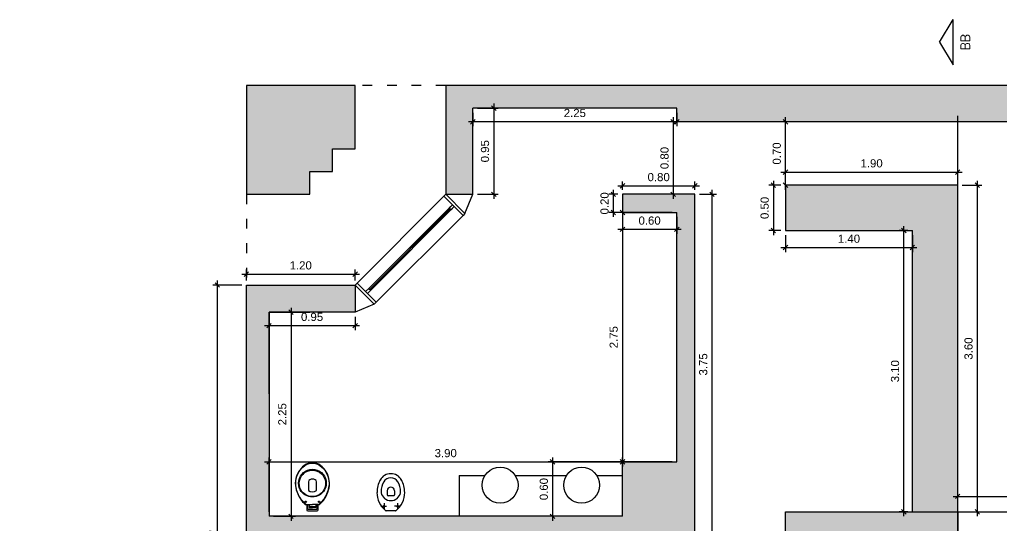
# Model space of a CAD drawing. Header units: millimetres. Extents: x 4 to 107, y -19 to 38.
# Drawn here: x 41.88 to 52.71, y 13.99 to 19.56 of the extents above; entities that cross this region are included whole.
import ezdxf

# ---------------------------------------------------------------- set-up
doc = ezdxf.new("R2010")
doc.units = ezdxf.units.MM
doc.linetypes.add('ACAD_ISO03W100', pattern=[30, 12, -18])
doc.linetypes.add('CENTER', pattern=[2, 1.25, -0.25, 0.25, -0.25])
for name, color, linetype in [('ALVENARIA', 4, 'Continuous'), ('CAIXILHOS', 1, 'Continuous'), ('CORTE', 4, 'Continuous'), ('COTAS', 7, 'Continuous'), ('ESCADA', 1, 'Continuous'), ('HACHURA', 253, 'Continuous'), ('MOBILIÁRIO', 8, 'Continuous'), ('PROJEÇÃO', 8, 'Continuous')]:
    doc.layers.add(name, color=color, linetype=linetype)
doc.styles.add('Simples padrao', font='simplex.shx', dxfattribs={"height": 0.025})
doc.styles.get("Standard").update_dxf_attribs({"font": 'arial.ttf'})
doc.dimstyles.new('1-50', dxfattribs={"dimscale": 0.5, "dimtxt": 0.18, "dimasz": 0.1, "dimexe": 0.1, "dimexo": 0.1, "dimgap": 0.1, "dimtad": 1, "dimzin": 0, "dimdsep": 46, "dimtxsty": 'Standard', "dimblk": 'OBLIQUE', "dimcen": 0.1, "dimdle": 0.1, "dimclrd": 1, "dimclre": 1, "dimclrt": 256, "dimadec": 0, "dimazin": 0, "dimtfac": 1, "dimtmove": 0, "dimatfit": 3, "dimldrblk": 'ORIGIN2', "dimfxl": 1, "dimtolj": 1, "dimtzin": 0, "dimarcsym": 1})

# ---------------------------------------------------------------- blocks, each defined once
blk = doc.blocks.new('_Oblique')
at = {"color": 0, "linetype": 'ByBlock', "lineweight": -2}
blk.add_line((-0.5, -0.5), (0.5, 0.5), dxfattribs=at)
blk = doc.blocks.new('*D76')
at = {"color": 1, "lineweight": -2, "ltscale": 0.025, "transparency": 16777216}
for p, q in [((49.081, 18.438), (49.042, 18.438)), ((49.092, 18.488), (49.092, 17.588)), ((49.081, 17.638), (49.042, 17.638))]:
    blk.add_line(p, q, dxfattribs=at)
at = {"color": 1, "lineweight": -2, "ltscale": 0.025, "transparency": 16777216, "xscale": 0.05, "yscale": 0.05, "zscale": 0.05}
for p, rotation in [((49.092, 18.438), 90), ((49.092, 17.638), 270)]:
    blk.add_blockref('_Oblique', p, dxfattribs=dict(at, rotation=rotation))
at = {"ltscale": 0.025, "transparency": 16777216, "insert": (48.996, 18.038), "char_height": 0.09, "attachment_point": 5, "rotation": 90}
blk.add_mtext('\\A1;0.80', dxfattribs=at)
blk = doc.blocks.new('_Origin2')
at = {"color": 0, "linetype": 'ByBlock', "lineweight": -2}
blk.add_line((-0.5, 0), (-1, 0), dxfattribs=at)
for radius in [0.5, 0.25]:
    blk.add_circle((0, 0), radius, dxfattribs=at)
blk = doc.blocks.new('*D77')
at = {"color": 1, "lineweight": -2, "ltscale": 0.025, "transparency": 16777216}
for p, q in [((46.881, 18.538), (46.881, 18.388)), ((49.131, 18.538), (49.131, 18.388)), ((49.181, 18.438), (46.831, 18.438))]:
    blk.add_line(p, q, dxfattribs=at)
at = {"color": 1, "lineweight": -2, "ltscale": 0.025, "transparency": 16777216, "xscale": 0.05, "yscale": 0.05, "zscale": 0.05, "rotation": 180}
blk.add_blockref('_Oblique', (46.881, 18.438), dxfattribs=at)
at = {"color": 1, "lineweight": -2, "ltscale": 0.025, "transparency": 16777216, "xscale": 0.05, "yscale": 0.05, "zscale": 0.05}
blk.add_blockref('_Oblique', (49.131, 18.438), dxfattribs=at)
at = {"ltscale": 0.025, "transparency": 16777216, "insert": (48.006, 18.534), "char_height": 0.09, "attachment_point": 5}
blk.add_mtext('\\A1;2.25', dxfattribs=at)
blk = doc.blocks.new('*D78')
at = {"color": 1, "lineweight": -2, "ltscale": 0.025, "transparency": 16777216}
for p, q in [((47.111, 18.638), (47.111, 17.588)), ((46.931, 18.588), (47.161, 18.588)), ((46.931, 17.638), (47.161, 17.638))]:
    blk.add_line(p, q, dxfattribs=at)
at = {"color": 1, "lineweight": -2, "ltscale": 0.025, "transparency": 16777216, "xscale": 0.05, "yscale": 0.05, "zscale": 0.05}
for p, rotation in [((47.111, 18.588), 90), ((47.111, 17.638), 270)]:
    blk.add_blockref('_Oblique', p, dxfattribs=dict(at, rotation=rotation))
at = {"ltscale": 0.025, "transparency": 16777216, "insert": (47.015, 18.113), "char_height": 0.09, "attachment_point": 5, "rotation": 90}
blk.add_mtext('\\A1;0.95', dxfattribs=at)
blk = doc.blocks.new('*D79')
at = {"color": 1, "lineweight": -2, "ltscale": 0.025, "transparency": 16777216}
for p, q in [((48.43, 17.688), (48.43, 17.388)), ((48.481, 17.638), (48.38, 17.638)), ((48.481, 17.438), (48.38, 17.438))]:
    blk.add_line(p, q, dxfattribs=at)
at = {"color": 1, "lineweight": -2, "ltscale": 0.025, "transparency": 16777216, "xscale": 0.05, "yscale": 0.05, "zscale": 0.05}
for p, rotation in [((48.43, 17.638), 90), ((48.43, 17.438), 270)]:
    blk.add_blockref('_Oblique', p, dxfattribs=dict(at, rotation=rotation))
at = {"ltscale": 0.025, "transparency": 16777216, "insert": (48.334, 17.538), "char_height": 0.09, "attachment_point": 5, "rotation": 90}
blk.add_mtext('\\A1;0.20', dxfattribs=at)
blk = doc.blocks.new('*D80')
at = {"color": 1, "lineweight": -2, "ltscale": 0.025, "transparency": 16777216}
for p, q in [((48.531, 17.688), (48.531, 17.781)), ((49.331, 17.688), (49.331, 17.781)), ((48.481, 17.731), (49.381, 17.731))]:
    blk.add_line(p, q, dxfattribs=at)
at = {"color": 1, "lineweight": -2, "ltscale": 0.025, "transparency": 16777216, "xscale": 0.05, "yscale": 0.05, "zscale": 0.05, "rotation": 180}
blk.add_blockref('_Oblique', (48.531, 17.731), dxfattribs=at)
at = {"color": 1, "lineweight": -2, "ltscale": 0.025, "transparency": 16777216, "xscale": 0.05, "yscale": 0.05, "zscale": 0.05}
blk.add_blockref('_Oblique', (49.331, 17.731), dxfattribs=at)
at = {"ltscale": 0.025, "transparency": 16777216, "insert": (48.931, 17.827), "char_height": 0.09, "attachment_point": 5}
blk.add_mtext('\\A1;0.80', dxfattribs=at)
blk = doc.blocks.new('*D81')
at = {"color": 1, "lineweight": -2, "ltscale": 0.025, "transparency": 16777216}
for p, q in [((48.531, 17.388), (48.531, 17.202)), ((49.131, 17.388), (49.131, 17.202)), ((48.481, 17.252), (49.181, 17.252))]:
    blk.add_line(p, q, dxfattribs=at)
at = {"color": 1, "lineweight": -2, "ltscale": 0.025, "transparency": 16777216, "xscale": 0.05, "yscale": 0.05, "zscale": 0.05, "rotation": 180}
blk.add_blockref('_Oblique', (48.531, 17.252), dxfattribs=at)
at = {"color": 1, "lineweight": -2, "ltscale": 0.025, "transparency": 16777216, "xscale": 0.05, "yscale": 0.05, "zscale": 0.05}
blk.add_blockref('_Oblique', (49.131, 17.252), dxfattribs=at)
at = {"ltscale": 0.025, "transparency": 16777216, "insert": (48.831, 17.348), "char_height": 0.09, "attachment_point": 5}
blk.add_mtext('\\A1;0.60', dxfattribs=at)
blk = doc.blocks.new('*D82')
at = {"color": 1, "lineweight": -2, "ltscale": 0.025, "transparency": 16777216}
for p, q in [((48.531, 17.488), (48.531, 14.638)), ((49.081, 17.438), (48.481, 17.438)), ((49.081, 14.688), (48.481, 14.688))]:
    blk.add_line(p, q, dxfattribs=at)
at = {"color": 1, "lineweight": -2, "ltscale": 0.025, "transparency": 16777216, "xscale": 0.05, "yscale": 0.05, "zscale": 0.05}
for p, rotation in [((48.531, 17.438), 90), ((48.531, 14.688), 270)]:
    blk.add_blockref('_Oblique', p, dxfattribs=dict(at, rotation=rotation))
at = {"ltscale": 0.025, "transparency": 16777216, "insert": (48.435, 16.063), "char_height": 0.09, "attachment_point": 5, "rotation": 90}
blk.add_mtext('\\A1;2.75', dxfattribs=at)
blk = doc.blocks.new('*D83')
at = {"color": 1, "lineweight": -2, "ltscale": 0.025, "transparency": 16777216}
for p, q in [((47.76, 14.738), (47.76, 14.038)), ((48.481, 14.688), (47.71, 14.688)), ((48.481, 14.088), (47.71, 14.088))]:
    blk.add_line(p, q, dxfattribs=at)
at = {"color": 1, "lineweight": -2, "ltscale": 0.025, "transparency": 16777216, "xscale": 0.05, "yscale": 0.05, "zscale": 0.05}
for p, rotation in [((47.76, 14.688), 90), ((47.76, 14.088), 270)]:
    blk.add_blockref('_Oblique', p, dxfattribs=dict(at, rotation=rotation))
at = {"ltscale": 0.025, "transparency": 16777216, "insert": (47.664, 14.388), "char_height": 0.09, "attachment_point": 5, "rotation": 90}
blk.add_mtext('\\A1;0.60', dxfattribs=at)
blk = doc.blocks.new('*D84')
at = {"color": 1, "lineweight": -2, "ltscale": 0.025, "transparency": 16777216}
for p, q in [((44.631, 14.138), (44.631, 14.738)), ((48.531, 14.138), (48.531, 14.738)), ((44.581, 14.688), (48.581, 14.688))]:
    blk.add_line(p, q, dxfattribs=at)
at = {"color": 1, "lineweight": -2, "ltscale": 0.025, "transparency": 16777216, "xscale": 0.05, "yscale": 0.05, "zscale": 0.05, "rotation": 180}
blk.add_blockref('_Oblique', (44.631, 14.688), dxfattribs=at)
at = {"color": 1, "lineweight": -2, "ltscale": 0.025, "transparency": 16777216, "xscale": 0.05, "yscale": 0.05, "zscale": 0.05}
blk.add_blockref('_Oblique', (48.531, 14.688), dxfattribs=at)
at = {"ltscale": 0.025, "transparency": 16777216, "insert": (46.581, 14.784), "char_height": 0.09, "attachment_point": 5}
blk.add_mtext('\\A1;3.90', dxfattribs=at)
blk = doc.blocks.new('*D85')
at = {"color": 1, "lineweight": -2, "ltscale": 0.025, "transparency": 16777216}
for p, q in [((44.874, 16.388), (44.874, 14.038)), ((44.681, 16.338), (44.924, 16.338)), ((44.681, 14.088), (44.924, 14.088))]:
    blk.add_line(p, q, dxfattribs=at)
at = {"color": 1, "lineweight": -2, "ltscale": 0.025, "transparency": 16777216, "xscale": 0.05, "yscale": 0.05, "zscale": 0.05}
for p, rotation in [((44.874, 16.338), 90), ((44.874, 14.088), 270)]:
    blk.add_blockref('_Oblique', p, dxfattribs=dict(at, rotation=rotation))
at = {"ltscale": 0.025, "transparency": 16777216, "insert": (44.778, 15.213), "char_height": 0.09, "attachment_point": 5, "rotation": 90}
blk.add_mtext('\\A1;2.25', dxfattribs=at)
blk = doc.blocks.new('*D86')
at = {"color": 1, "lineweight": -2, "ltscale": 0.025, "transparency": 16777216}
for p, q in [((44.631, 16.288), (44.631, 16.14)), ((45.581, 16.288), (45.581, 16.14)), ((44.581, 16.19), (45.631, 16.19))]:
    blk.add_line(p, q, dxfattribs=at)
at = {"color": 1, "lineweight": -2, "ltscale": 0.025, "transparency": 16777216, "xscale": 0.05, "yscale": 0.05, "zscale": 0.05, "rotation": 180}
blk.add_blockref('_Oblique', (44.631, 16.19), dxfattribs=at)
at = {"color": 1, "lineweight": -2, "ltscale": 0.025, "transparency": 16777216, "xscale": 0.05, "yscale": 0.05, "zscale": 0.05}
blk.add_blockref('_Oblique', (45.581, 16.19), dxfattribs=at)
at = {"ltscale": 0.025, "transparency": 16777216, "insert": (45.106, 16.286), "char_height": 0.09, "attachment_point": 5}
blk.add_mtext('\\A1;0.95', dxfattribs=at)
blk = doc.blocks.new('*D87')
at = {"color": 1, "lineweight": -2, "ltscale": 0.025, "transparency": 16777216}
for p, q in [((49.519, 17.688), (49.519, 13.838)), ((49.381, 17.638), (49.569, 17.638)), ((49.381, 13.888), (49.569, 13.888))]:
    blk.add_line(p, q, dxfattribs=at)
at = {"color": 1, "lineweight": -2, "ltscale": 0.025, "transparency": 16777216, "xscale": 0.05, "yscale": 0.05, "zscale": 0.05}
for p, rotation in [((49.519, 17.638), 90), ((49.519, 13.888), 270)]:
    blk.add_blockref('_Oblique', p, dxfattribs=dict(at, rotation=rotation))
at = {"ltscale": 0.025, "transparency": 16777216, "insert": (49.423, 15.763), "char_height": 0.09, "attachment_point": 5, "rotation": 90}
blk.add_mtext('\\A1;3.75', dxfattribs=at)
blk = doc.blocks.new('*D88')
at = {"color": 1, "lineweight": -2, "ltscale": 0.025, "transparency": 16777216}
blk.add_line((50.331, 17.688), (50.331, 18.488), dxfattribs=at)
at = {"color": 1, "lineweight": -2, "ltscale": 0.025, "transparency": 16777216, "xscale": 0.05, "yscale": 0.05, "zscale": 0.05}
for p, rotation in [((50.331, 18.438), 90), ((50.331, 17.738), 270)]:
    blk.add_blockref('_Oblique', p, dxfattribs=dict(at, rotation=rotation))
at = {"ltscale": 0.025, "transparency": 16777216, "insert": (50.235, 18.088), "char_height": 0.09, "attachment_point": 5, "rotation": 90}
blk.add_mtext('\\A1;0.70', dxfattribs=at)
blk = doc.blocks.new('*D89')
at = {"color": 1, "lineweight": -2, "ltscale": 0.025, "transparency": 16777216}
for p, q in [((50.281, 17.883), (52.281, 17.883)), ((50.331, 17.788), (50.331, 17.933)), ((52.231, 17.788), (52.231, 17.933))]:
    blk.add_line(p, q, dxfattribs=at)
at = {"color": 1, "lineweight": -2, "ltscale": 0.025, "transparency": 16777216, "xscale": 0.05, "yscale": 0.05, "zscale": 0.05, "rotation": 180}
blk.add_blockref('_Oblique', (50.331, 17.883), dxfattribs=at)
at = {"color": 1, "lineweight": -2, "ltscale": 0.025, "transparency": 16777216, "xscale": 0.05, "yscale": 0.05, "zscale": 0.05}
blk.add_blockref('_Oblique', (52.231, 17.883), dxfattribs=at)
at = {"ltscale": 0.025, "transparency": 16777216, "insert": (51.281, 17.979), "char_height": 0.09, "attachment_point": 5}
blk.add_mtext('\\A1;1.90', dxfattribs=at)
blk = doc.blocks.new('*D90')
at = {"color": 1, "lineweight": -2, "ltscale": 0.025, "transparency": 16777216}
for p, q in [((50.197, 17.788), (50.197, 17.188)), ((50.281, 17.738), (50.147, 17.738)), ((50.281, 17.238), (50.147, 17.238))]:
    blk.add_line(p, q, dxfattribs=at)
at = {"color": 1, "lineweight": -2, "ltscale": 0.025, "transparency": 16777216, "xscale": 0.05, "yscale": 0.05, "zscale": 0.05}
for p, rotation in [((50.197, 17.738), 90), ((50.197, 17.238), 270)]:
    blk.add_blockref('_Oblique', p, dxfattribs=dict(at, rotation=rotation))
at = {"ltscale": 0.025, "transparency": 16777216, "insert": (50.101, 17.488), "char_height": 0.09, "attachment_point": 5, "rotation": 90}
blk.add_mtext('\\A1;0.50', dxfattribs=at)
blk = doc.blocks.new('*D91')
at = {"color": 1, "lineweight": -2, "ltscale": 0.025, "transparency": 16777216}
for p, q in [((50.331, 17.188), (50.331, 17.002)), ((51.731, 17.188), (51.731, 17.002)), ((50.281, 17.052), (51.781, 17.052))]:
    blk.add_line(p, q, dxfattribs=at)
at = {"color": 1, "lineweight": -2, "ltscale": 0.025, "transparency": 16777216, "xscale": 0.05, "yscale": 0.05, "zscale": 0.05, "rotation": 180}
blk.add_blockref('_Oblique', (50.331, 17.052), dxfattribs=at)
at = {"color": 1, "lineweight": -2, "ltscale": 0.025, "transparency": 16777216, "xscale": 0.05, "yscale": 0.05, "zscale": 0.05}
blk.add_blockref('_Oblique', (51.731, 17.052), dxfattribs=at)
at = {"ltscale": 0.025, "transparency": 16777216, "insert": (51.031, 17.148), "char_height": 0.09, "attachment_point": 5}
blk.add_mtext('\\A1;1.40', dxfattribs=at)
blk = doc.blocks.new('*D92')
at = {"color": 1, "lineweight": -2, "ltscale": 0.025, "transparency": 16777216}
for p, q in [((52.447, 17.788), (52.447, 14.088)), ((52.281, 17.738), (52.497, 17.738)), ((52.281, 14.138), (52.497, 14.138))]:
    blk.add_line(p, q, dxfattribs=at)
at = {"color": 1, "lineweight": -2, "ltscale": 0.025, "transparency": 16777216, "xscale": 0.05, "yscale": 0.05, "zscale": 0.05}
for p, rotation in [((52.447, 17.738), 90), ((52.447, 14.138), 270)]:
    blk.add_blockref('_Oblique', p, dxfattribs=dict(at, rotation=rotation))
at = {"ltscale": 0.025, "transparency": 16777216, "insert": (52.351, 15.938), "char_height": 0.09, "attachment_point": 5, "rotation": 90}
blk.add_mtext('\\A1;3.60', dxfattribs=at)
blk = doc.blocks.new('*D93')
at = {"color": 1, "lineweight": -2, "ltscale": 0.025, "transparency": 16777216}
for p, q in [((51.681, 17.238), (51.586, 17.238)), ((51.636, 14.088), (51.636, 17.288)), ((51.681, 14.138), (51.586, 14.138))]:
    blk.add_line(p, q, dxfattribs=at)
at = {"color": 1, "lineweight": -2, "ltscale": 0.025, "transparency": 16777216, "xscale": 0.05, "yscale": 0.05, "zscale": 0.05}
for p, rotation in [((51.636, 17.238), 90), ((51.636, 14.138), 270)]:
    blk.add_blockref('_Oblique', p, dxfattribs=dict(at, rotation=rotation))
at = {"ltscale": 0.025, "transparency": 16777216, "insert": (51.54, 15.688), "char_height": 0.09, "attachment_point": 5, "rotation": 90}
blk.add_mtext('\\A1;3.10', dxfattribs=at)
blk = doc.blocks.new('*D94')
at = {"color": 1, "lineweight": -2, "ltscale": 0.025, "transparency": 16777216}
for p, q in [((52.181, 14.308), (57.431, 14.308)), ((52.231, 14.188), (52.231, 14.358)), ((57.381, 14.188), (57.381, 14.358))]:
    blk.add_line(p, q, dxfattribs=at)
at = {"color": 1, "lineweight": -2, "ltscale": 0.025, "transparency": 16777216, "xscale": 0.05, "yscale": 0.05, "zscale": 0.05, "rotation": 180}
blk.add_blockref('_Oblique', (52.231, 14.308), dxfattribs=at)
at = {"color": 1, "lineweight": -2, "ltscale": 0.025, "transparency": 16777216, "xscale": 0.05, "yscale": 0.05, "zscale": 0.05}
blk.add_blockref('_Oblique', (57.381, 14.308), dxfattribs=at)
at = {"ltscale": 0.025, "transparency": 16777216, "insert": (54.806, 14.404), "char_height": 0.09, "attachment_point": 5}
blk.add_mtext('\\A1;5.15', dxfattribs=at)
blk = doc.blocks.new('*D117')
at = {"layer": 'COTAS', "color": 1, "lineweight": -2, "ltscale": 0.025, "transparency": 16777216}
for p, q in [((44.061, 10.938), (44.061, 16.688)), ((44.331, 16.638), (44.011, 16.638)), ((44.331, 10.988), (44.011, 10.988))]:
    blk.add_line(p, q, dxfattribs=at)
at = {"layer": 'COTAS', "color": 1, "lineweight": -2, "ltscale": 0.025, "transparency": 16777216, "xscale": 0.05, "yscale": 0.05, "zscale": 0.05}
for p, rotation in [((44.061, 16.638), 90), ((44.061, 10.988), 270)]:
    blk.add_blockref('_Oblique', p, dxfattribs=dict(at, rotation=rotation))
at = {"layer": 'COTAS', "ltscale": 0.025, "transparency": 16777216, "insert": (43.965, 13.813), "char_height": 0.09, "attachment_point": 5, "rotation": 90}
blk.add_mtext('\\A1;5.65', dxfattribs=at)
blk = doc.blocks.new('*D118')
at = {"layer": 'COTAS', "color": 1, "lineweight": -2, "ltscale": 0.025, "transparency": 16777216}
for p, q in [((44.381, 16.688), (44.381, 16.808)), ((45.581, 16.688), (45.581, 16.808)), ((44.331, 16.758), (45.631, 16.758))]:
    blk.add_line(p, q, dxfattribs=at)
at = {"layer": 'COTAS', "color": 1, "lineweight": -2, "ltscale": 0.025, "transparency": 16777216, "xscale": 0.05, "yscale": 0.05, "zscale": 0.05, "rotation": 180}
blk.add_blockref('_Oblique', (44.381, 16.758), dxfattribs=at)
at = {"layer": 'COTAS', "color": 1, "lineweight": -2, "ltscale": 0.025, "transparency": 16777216, "xscale": 0.05, "yscale": 0.05, "zscale": 0.05}
blk.add_blockref('_Oblique', (45.581, 16.758), dxfattribs=at)
at = {"layer": 'COTAS', "ltscale": 0.025, "transparency": 16777216, "insert": (44.981, 16.854), "char_height": 0.09, "attachment_point": 5}
blk.add_mtext('\\A1;1.20', dxfattribs=at)

msp = doc.modelspace()

# ---------------------------------------------------------------- hatches: boundary and pattern name
at = {"layer": 'HACHURA', "ltscale": 0.025}
h = msp.add_hatch(color=256, dxfattribs=at)
h.dxf.hatch_style = 1
h.paths.add_polyline_path([(9.888, 16.638), (7.138, 13.888), (9.888, 13.888)], flags=17)
h.paths.add_polyline_path([(7.741, 14.138), (9.638, 16.035), (9.638, 14.138)], flags=17)
h.paths.add_polyline_path([(6.138, 14.138), (5.188, 14.138), (5.188, 16.338), (6.138, 16.338), (6.138, 16.638), (4.938, 16.638), (4.938, 5.488), (12.788, 5.488), (12.788, 5.738), (7.138, 5.738), (7.138, 5.888), (5.338, 5.888), (5.338, 13.888), (6.138, 13.888)])
h.paths.add_polyline_path([(6.138, 18.838), (4.938, 18.838), (4.938, 17.638), (5.638, 17.638), (5.638, 17.888), (5.888, 17.888), (5.888, 18.138), (6.138, 18.138)])
h.paths.add_polyline_path([(18.338, 18.838), (9.638, 18.838), (7.438, 18.838), (7.138, 18.838), (7.138, 17.638), (7.438, 17.638), (7.438, 18.588), (9.638, 18.588), (9.638, 17.638), (9.888, 17.638), (9.888, 18.438), (17.938, 18.438), (17.938, 11.038), (18.338, 11.038)])
h.paths.add_polyline_path([(18.338, 8.438), (17.938, 8.438), (17.938, 5.888), (15.388, 5.888), (15.388, 5.488), (18.338, 5.488)])
h.paths.add_polyline_path([(12.788, 14.138), (10.888, 14.138), (10.888, 13.888), (12.388, 13.888), (12.388, 11.388), (9.888, 11.388), (9.888, 12.888), (9.638, 12.888), (9.638, 10.988), (9.838, 10.988), (9.838, 11.188), (11.338, 11.188), (11.338, 10.988), (12.788, 10.988), (12.788, 12.388), (12.588, 12.388), (12.588, 13.888), (12.788, 13.888)])
h.paths.add_polyline_path([(11.388, 12.888), (10.888, 12.888), (10.888, 12.388), (11.388, 12.388)], flags=17)
h.paths.add_polyline_path([(25.859, 18.838), (24.659, 18.838), (24.659, 17.638), (25.359, 17.638), (25.359, 17.888), (25.609, 17.888), (25.609, 18.138), (25.859, 18.138)])
h.paths.add_polyline_path([(38.059, 18.838), (29.359, 18.838), (27.159, 18.838), (26.859, 18.838), (26.859, 17.638), (27.159, 17.638), (27.159, 18.588), (29.409, 18.588), (29.409, 14.688), (28.709, 14.688), (28.709, 13.888), (29.609, 13.888), (29.609, 18.438), (37.659, 18.438), (37.659, 11.038), (38.059, 11.038)])
h.paths.add_polyline_path([(25.859, 16.638), (24.659, 16.638), (24.659, 5.488), (32.509, 5.488), (32.509, 5.888), (25.059, 5.888), (25.059, 13.888), (27.359, 13.888), (27.359, 16.338), (27.159, 16.338), (27.159, 14.088), (24.909, 14.088), (24.909, 16.338), (25.859, 16.338)])
h.paths.add_polyline_path([(32.509, 14.138), (30.609, 14.138), (30.609, 13.888), (32.109, 13.888), (32.109, 11.388), (29.609, 11.388), (29.609, 12.888), (29.359, 12.888), (29.359, 10.988), (29.559, 10.988), (29.559, 11.188), (31.059, 11.188), (31.059, 10.988), (32.509, 10.988), (32.509, 12.388), (32.309, 12.388), (32.309, 13.888), (32.509, 13.888)])
h.paths.add_polyline_path([(31.109, 12.888), (30.609, 12.888), (30.609, 12.388), (31.109, 12.388)], flags=17)
h.paths.add_polyline_path([(38.059, 8.438), (37.659, 8.438), (37.659, 5.888), (35.109, 5.888), (35.109, 5.488), (38.059, 5.488)])
h.paths.add_polyline_path([(57.781, 8.438), (57.381, 8.438), (57.381, 5.888), (54.831, 5.888), (54.831, 5.488), (57.781, 5.488)])
h.paths.add_polyline_path([(46.581, 5.888), (44.781, 5.888), (44.781, 7.688), (44.381, 7.688), (44.381, 5.488), (46.581, 5.488)])
h.paths.add_polyline_path([(44.781, 13.888), (47.081, 13.888), (49.331, 13.888), (49.331, 17.638), (48.531, 17.638), (48.531, 17.438), (49.131, 17.438), (49.131, 14.688), (48.531, 14.688), (48.531, 14.088), (44.631, 14.088), (44.631, 16.338), (45.581, 16.338), (45.581, 16.638), (44.381, 16.638), (44.381, 10.988), (48.281, 10.988), (48.281, 11.188), (47.181, 11.188), (47.181, 13.888), (47.081, 13.888), (47.081, 11.188), (44.781, 11.188)])
h.paths.add_polyline_path([(45.581, 18.838), (44.381, 18.838), (44.381, 17.638), (45.081, 17.638), (45.081, 17.888), (45.331, 17.888), (45.331, 18.138), (45.581, 18.138)])
h.paths.add_polyline_path([(46.881, 18.588), (49.131, 18.588), (49.131, 18.438), (57.381, 18.438), (57.381, 11.038), (57.781, 11.038), (57.781, 18.838), (49.081, 18.838), (46.881, 18.838), (46.581, 18.838), (46.581, 17.638), (46.881, 17.638)])
h.paths.add_polyline_path([(50.831, 12.888), (50.331, 12.888), (50.331, 12.388), (50.831, 12.388)], flags=17)
h.paths.add_polyline_path([(52.231, 12.388), (52.031, 12.388), (52.031, 13.888), (52.231, 13.888), (52.231, 14.138), (50.331, 14.138), (50.331, 13.888), (51.831, 13.888), (51.831, 11.388), (49.331, 11.388), (49.331, 10.988), (52.231, 10.988)])
h.paths.add_polyline_path([(64.503, 7.688), (64.103, 7.688), (64.103, 5.488), (66.303, 5.488), (66.303, 5.888), (64.503, 5.888)])
h.paths.add_polyline_path([(64.503, 16.338), (65.303, 16.338), (65.303, 16.638), (64.103, 16.638), (64.103, 10.988), (68.003, 10.988), (68.003, 11.188), (64.503, 11.188)])
h.paths.add_polyline_path([(70.553, 12.888), (70.053, 12.888), (70.053, 12.388), (70.553, 12.388)], flags=17)
h.paths.add_polyline_path([(71.953, 14.138), (70.053, 14.138), (70.053, 13.888), (71.553, 13.888), (71.553, 11.388), (69.053, 11.388), (69.053, 12.888), (68.803, 12.888), (68.803, 10.988), (69.053, 10.988), (71.953, 10.988)])
h.paths.add_polyline_path([(69.053, 14.688), (68.253, 14.688), (68.253, 13.888), (69.053, 13.888)])
h.paths.add_polyline_path([(71.953, 18.838), (68.803, 18.838), (66.303, 18.838), (66.303, 17.638), (66.603, 17.638), (66.603, 18.438), (71.753, 18.438), (71.753, 14.938), (71.953, 14.938)])
h.paths.add_polyline_path([(65.303, 18.838), (64.103, 18.838), (64.103, 17.638), (64.803, 17.638), (64.803, 17.888), (65.053, 17.888), (65.053, 18.138), (65.303, 18.138)])
h.paths.add_polyline_path([(77.503, 8.438), (77.103, 8.438), (77.103, 5.888), (74.553, 5.888), (74.553, 5.488), (77.503, 5.488)])
h = msp.add_hatch(color=256, dxfattribs=at)
h.dxf.hatch_style = 1
h.paths.add_polyline_path([(32.509, 18.438), (32.309, 18.438), (32.309, 14.138), (32.509, 14.138)])
h.paths.add_polyline_path([(27.359, 13.888), (26.859, 13.888), (26.859, 8.588), (27.359, 8.588)])
h.paths.add_polyline_path([(27.359, 8.588), (26.859, 8.588), (26.859, 5.888), (27.359, 5.888)])
h.paths.add_polyline_path([(52.231, 17.738), (50.331, 17.738), (50.331, 17.238), (51.731, 17.238), (51.731, 14.138), (52.231, 14.138)])
h.paths.add_polyline_path([(52.231, 5.888), (46.781, 5.888), (46.781, 5.488), (52.136, 5.488), (52.181, 5.564), (52.181, 5.488), (52.231, 5.488)])

# ---------------------------------------------------------------- linework, layer by layer
at = {"layer": 'ALVENARIA'}
for p, q in [((45.581, 18.838), (44.381, 18.838)), ((44.381, 18.838), (44.381, 17.638)), ((45.581, 18.138), (45.581, 18.838)), ((46.881, 18.838), (46.581, 18.838)), ((46.581, 18.838), (46.581, 17.638)), ((49.081, 18.838), (46.881, 18.838)), ((57.781, 18.838), (49.081, 18.838)), ((49.131, 18.588), (46.881, 18.588)), ((46.881, 17.638), (46.881, 18.588)), ((57.381, 18.438), (49.131, 18.438)), ((45.331, 17.888), (45.331, 18.138)), ((45.331, 18.138), (45.581, 18.138)), ((45.081, 17.638), (45.081, 17.888)), ((45.081, 17.888), (45.331, 17.888)), ((44.381, 17.638), (45.081, 17.638)), ((46.581, 17.638), (46.881, 17.638)), ((44.381, 16.638), (45.581, 16.638)), ((44.381, 10.988), (44.381, 16.638)), ((45.581, 16.638), (45.581, 16.338)), ((45.581, 16.338), (44.631, 16.338)), ((44.631, 16.338), (44.631, 14.088)), ((50.331, 13.888), (50.331, 14.138)), ((50.331, 14.138), (52.231, 14.138)), ((52.231, 14.138), (52.231, 13.888))]:
    msp.add_line(p, q, dxfattribs=at)
at = {"layer": 'ALVENARIA', "ltscale": 0.025}
for p, q in [((49.131, 18.438), (49.131, 18.588)), ((49.331, 17.638), (48.531, 17.638)), ((48.531, 17.638), (48.531, 17.438)), ((49.331, 13.888), (49.331, 17.638)), ((48.531, 17.438), (49.131, 17.438)), ((49.131, 14.688), (49.131, 17.438)), ((48.531, 14.088), (48.531, 14.688)), ((48.531, 14.688), (49.131, 14.688)), ((48.531, 14.088), (44.631, 14.088))]:
    msp.add_line(p, q, dxfattribs=at)
at = {"layer": 'ALVENARIA', "color": 2, "ltscale": 0.025}
for p, q in [((52.231, 17.738), (50.331, 17.738)), ((50.331, 17.738), (50.331, 17.238)), ((52.231, 14.138), (52.231, 17.738)), ((50.331, 17.238), (51.731, 17.238)), ((51.731, 14.138), (51.731, 17.238)), ((52.231, 14.138), (57.381, 14.138))]:
    msp.add_line(p, q, dxfattribs=at)
at = {"layer": 'CAIXILHOS'}
for p, q in [((46.56, 17.617), (45.602, 16.66)), ((46.793, 17.426), (46.581, 17.638)), ((46.793, 17.426), (46.881, 17.638)), ((46.772, 17.405), (45.814, 16.448)), ((45.793, 16.426), (45.581, 16.638)), ((45.793, 16.426), (45.581, 16.338))]:
    msp.add_line(p, q, dxfattribs=at)
at = {"layer": 'CAIXILHOS', "color": 2}
for p, q in [((46.654, 17.523), (45.732, 16.601)), ((46.629, 17.477), (45.742, 16.59)), ((46.675, 17.502), (45.753, 16.58))]:
    msp.add_line(p, q, dxfattribs=at)
at = {"layer": 'CAIXILHOS'}
for points in [[(46.793, 17.426), (46.772, 17.405), (46.56, 17.617), (46.581, 17.638)], [(45.793, 16.426), (45.814, 16.448), (45.602, 16.66), (45.581, 16.638)]]:
    msp.add_lwpolyline(points, dxfattribs=at)
at = {"layer": 'CAIXILHOS', "color": 2}
for points in [[(46.654, 17.523), (46.619, 17.488), (46.64, 17.466), (46.675, 17.502)], [(45.696, 16.565), (45.732, 16.601), (45.753, 16.58), (45.718, 16.544)]]:
    msp.add_lwpolyline(points, dxfattribs=at)
at = {"layer": 'CORTE', "ltscale": 0.025}
for p, q in [((52.031, 19.314), (52.181, 19.564)), ((52.181, 19.064), (52.181, 19.564)), ((52.031, 19.314), (52.181, 19.064))]:
    msp.add_line(p, q, dxfattribs=at)
at = {"layer": 'CORTE', "linetype": 'ACAD_ISO03W100', "ltscale": 0.07}
msp.add_line((52.231, 5.064), (52.231, 19.564), dxfattribs=at)
at = {"layer": 'ESCADA'}
msp.add_lwpolyline([(46.654, 17.523), (46.654, 17.523), (46.675, 17.502), (46.675, 17.502)], dxfattribs=at)
at = {"layer": 'MOBILIÁRIO', "ltscale": 0.025}
for p, q in [((44.631, 16.338), (45.081, 16.338)), ((44.631, 15.438), (44.631, 16.338)), ((46.731, 14.538), (47.015, 14.538)), ((46.731, 14.538), (46.731, 14.088)), ((47.347, 14.538), (47.631, 14.538)), ((47.631, 14.538), (47.915, 14.538)), ((48.247, 14.538), (48.531, 14.538))]:
    msp.add_line(p, q, dxfattribs=at)
at = {"layer": 'MOBILIÁRIO', "linetype": 'CENTER', "ltscale": 20}
for p, q in [((45.929, 14.198), (45.866, 14.198)), ((45.9, 14.233), (45.9, 14.168)), ((46.079, 14.199), (46.016, 14.199)), ((46.05, 14.234), (46.05, 14.168))]:
    msp.add_line(p, q, dxfattribs=at)
at = {"layer": 'MOBILIÁRIO', "linetype": 'Continuous'}
msp.add_line((46.026, 14.149), (45.925, 14.149), dxfattribs=at)
at = {"layer": 'MOBILIÁRIO'}
for points in [[(45.192, 14.222, 0.059368), (45.242, 14.279, 0.082654), (45.288, 14.379, 0.104255), (45.296, 14.479, 0.107708), (45.262, 14.579, 0.088187), (45.2, 14.649, 0.163426), (45.11, 14.679, 0.163426), (45.02, 14.649, 0.088187), (44.957, 14.579, 0.107708), (44.923, 14.479, 0.104255), (44.932, 14.379, 0.082654), (44.978, 14.279, 0.059368), (45.028, 14.222, 0.207706), (45.035, 14.219), (45.04, 14.219), (45.047, 14.219), (45.047, 14.161, 0.402093), (45.058, 14.149), (45.11, 14.149), (45.161, 14.149, 0.402093), (45.172, 14.161), (45.172, 14.219), (45.179, 14.219), (45.184, 14.219, 0.207706)], [(45.11, 14.301, -0.268395), (44.976, 14.379, -0.179674), (44.959, 14.479, -0.170707), (45.01, 14.57, -0.179561), (45.11, 14.607, -0.179561), (45.21, 14.57, -0.170707), (45.261, 14.479, -0.179674), (45.243, 14.379, -0.268395)], [(45.11, 14.306, -0.268889), (44.983, 14.379, -0.180251), (44.967, 14.479, -0.158915), (45.01, 14.557, -0.196352), (45.11, 14.597, -0.196352), (45.21, 14.557, -0.158915), (45.253, 14.479, -0.180251), (45.236, 14.379, -0.268889)], [(45.14, 14.492, 0.183333), (45.08, 14.492, 0.302776), (45.065, 14.469), (45.065, 14.373, 0.370787), (45.154, 14.373), (45.154, 14.469, 0.302776)]]:
    msp.add_lwpolyline(points, format="xyb", close=True, dxfattribs=at)
for points in [[(45.04, 14.219, -0.139044), (45.036, 14.221, -0.064585), (44.981, 14.282, -0.117724), (44.927, 14.425, -0.055952), (44.928, 14.479, -0.107706), (44.961, 14.577, -0.08812), (45.022, 14.646, -0.163345), (45.11, 14.675), (45.11, 14.675, -0.163345), (45.197, 14.646, -0.08812), (45.258, 14.577, -0.107706), (45.292, 14.479, -0.055952), (45.292, 14.425, -0.117724), (45.238, 14.282, -0.064585), (45.184, 14.221, -0.139044), (45.179, 14.219)], [(45.057, 14.219), (45.057, 14.175, 0.431962), (45.065, 14.168), (45.11, 14.168), (45.155, 14.168, 0.431962), (45.162, 14.175), (45.162, 14.219)], [(45.066, 14.219, -0.380199), (45.074, 14.211), (45.074, 14.2, -0.087349), (45.073, 14.196, 0.172037), (45.073, 14.187, 0.102747), (45.074, 14.185, 0.167994), (45.078, 14.184), (45.11, 14.184)], [(45.153, 14.219, 0.380199), (45.146, 14.211), (45.146, 14.2, 0.087349), (45.147, 14.196, -0.172037), (45.147, 14.187, -0.102747), (45.145, 14.185, -0.167994), (45.141, 14.184), (45.11, 14.184)]]:
    msp.add_lwpolyline(points, format="xyb", dxfattribs=at)
for points in [[(45.047, 14.219), (45.11, 14.219)], [(45.074, 14.196), (45.11, 14.196), (45.145, 14.196)], [(45.172, 14.219), (45.11, 14.219)]]:
    msp.add_lwpolyline(points, dxfattribs=at)
at = {"layer": 'MOBILIÁRIO', "linetype": 'Continuous'}
for points in [[(45.935, 14.37, 0), (45.935, 14.325, 0)], [(46.005, 14.315, 0), (45.945, 14.315, 0)], [(46.015, 14.37, 0), (46.015, 14.325, 0)]]:
    msp.add_polyline3d(points, dxfattribs=at)
at = {"layer": 'MOBILIÁRIO', "ltscale": 0.025}
for centre in [(47.181, 14.431), (48.081, 14.431)]:
    msp.add_circle(centre, 0.198, dxfattribs=at)
at = {"layer": 'MOBILIÁRIO'}
for centre in [(45.037, 14.249), (45.183, 14.249)]:
    msp.add_circle(centre, 0.0075, dxfattribs=at)
at = {"layer": 'MOBILIÁRIO', "linetype": 'Continuous'}
for centre, radius, start, end in [((45.975, 14.423), 0.135, 28.955, 151.045), ((46.097, 14.356), 0.274, 151.0153, 180.7676), ((46.107, 14.352), 0.24, 151.3476, 177.9154), ((45.975, 14.423), 0.09, 28.9551, 151.0449), ((45.975, 14.37), 0.04, 0, 180), ((45.846, 14.353), 0.237, 1.7911, 28.7461), ((45.854, 14.356), 0.274, 359.2324, 28.9847), ((46.075, 14.35), 0.253, 179.5096, 232.3129), ((45.917, 14.359), 0.05, 177.9154, 191.367), ((45.975, 14.37), 0.109, 191.367, 348.7413), ((45.945, 14.325), 0.01, 180.0013, 269.9987), ((46.005, 14.325), 0.01, 269.1098, 0.0154), ((45.875, 14.35), 0.253, 307.6871, 0.4904), ((46.033, 14.359), 0.05, 348.7413, 1.7911), ((45.9, 14.198), 0.0075, 0, 180), ((45.9, 14.198), 0.0075, 180, 0), ((46.05, 14.198), 0.0075, 0, 180), ((46.05, 14.198), 0.0075, 180, 0), ((45.925, 14.155), 0.006, 232.3129, 270), ((46.026, 14.155), 0.006, 270, 307.6871)]:
    msp.add_arc(centre, radius, start, end, dxfattribs=at)
at = {"layer": 'PROJEÇÃO', "linetype": 'ACAD_ISO03W100', "ltscale": 0.009}
for p, q in [((46.581, 18.838), (45.581, 18.838)), ((44.381, 17.638), (44.381, 16.638))]:
    msp.add_line(p, q, dxfattribs=at)

# ---------------------------------------------------------------- texts
at = {"layer": 'CORTE', "ltscale": 0.025, "insert": (52.316, 19.314), "char_height": 0.1, "attachment_point": 5, "rotation": 90, "style": 'Simples padrao'}
msp.add_mtext_dynamic_manual_height_columns('BB', width=0.26903, gutter_width=0.125, heights=[0], dxfattribs=at)

# ---------------------------------------------------------------- dimensions: what is measured, and where the dimension line sits
at = {"ltscale": 0.025}
for base, p1, p2, picture, middle in [((47.111, 17.638), (46.881, 18.588), (46.881, 17.638), '*D78', (47.015, 18.113)), ((49.092, 17.638), (49.131, 18.438), (49.131, 17.638), '*D76', (48.996, 18.038)), ((50.331, 18.438), (50.331, 17.738), (50.331, 18.438), '*D88', (50.235, 18.088)), ((50.197, 17.238), (50.331, 17.738), (50.331, 17.238), '*D90', (50.101, 17.488)), ((52.447, 14.138), (52.231, 17.738), (52.231, 14.138), '*D92', (52.351, 15.938)), ((49.519, 13.888), (49.331, 17.638), (49.331, 13.888), '*D87', (49.423, 15.763)), ((48.531, 14.688), (49.131, 17.438), (49.131, 14.688), '*D82', (48.435, 16.063)), ((51.636, 17.238), (51.731, 14.138), (51.731, 17.238), '*D93', (51.54, 15.688)), ((44.874, 14.088), (44.631, 16.338), (44.631, 14.088), '*D85', (44.778, 15.213)), ((47.76, 14.088), (48.531, 14.688), (48.531, 14.088), '*D83', (47.664, 14.388))]:
    dim = msp.add_linear_dim(base=base, p1=p1, p2=p2, angle=90, dimstyle='1-50', dxfattribs=at)
    dim.commit()
    dim.dimension.update_dxf_attribs({"geometry": picture, "text_midpoint": middle})
for base, p1, p2, picture, middle in [((46.881, 18.438), (49.131, 18.588), (46.881, 18.588), '*D77', (48.006, 18.534)), ((52.231, 17.883), (50.331, 17.738), (52.231, 17.738), '*D89', (51.281, 17.979)), ((49.331, 17.731), (48.531, 17.638), (49.331, 17.638), '*D80', (48.931, 17.827)), ((51.731, 17.052), (50.331, 17.238), (51.731, 17.238), '*D91', (51.031, 17.148)), ((45.581, 16.19), (44.631, 16.338), (45.581, 16.338), '*D86', (45.106, 16.286)), ((48.531, 14.688), (44.631, 14.088), (48.531, 14.088), '*D84', (46.581, 14.784)), ((57.381, 14.308), (52.231, 14.138), (57.381, 14.138), '*D94', (54.806, 14.404))]:
    dim = msp.add_linear_dim(base=base, p1=p1, p2=p2, dimstyle='1-50', dxfattribs=at)
    dim.commit()
    dim.dimension.update_dxf_attribs({"geometry": picture, "text_midpoint": middle})
dim = msp.add_linear_dim(base=(48.43, 17.438), p1=(48.531, 17.638), p2=(48.531, 17.438), angle=90, dimstyle='1-50', dxfattribs=at)
dim.commit()
dim.dimension.update_dxf_attribs({"geometry": '*D79', "text_midpoint": (48.43, 17.538), "dimtype": 160})
dim = msp.add_linear_dim(base=(49.131, 17.252), p1=(48.531, 17.438), p2=(49.131, 17.438), dimstyle='1-50', dxfattribs=at)
dim.commit()
dim.dimension.update_dxf_attribs({"geometry": '*D81', "text_midpoint": (48.831, 17.252), "dimtype": 160})
at = {"layer": 'COTAS', "ltscale": 0.025}
dim = msp.add_linear_dim(base=(45.581, 16.758), p1=(44.381, 16.638), p2=(45.581, 16.638), dimstyle='1-50', dxfattribs=at)
dim.commit()
dim.dimension.update_dxf_attribs({"geometry": '*D118', "text_midpoint": (44.981, 16.854)})
dim = msp.add_linear_dim(base=(44.061, 16.638), p1=(44.381, 10.988), p2=(44.381, 16.638), angle=90, dimstyle='1-50', dxfattribs=at)
dim.commit()
dim.dimension.update_dxf_attribs({"geometry": '*D117', "text_midpoint": (43.965, 13.813)})

doc.saveas('drawing.dxf')
